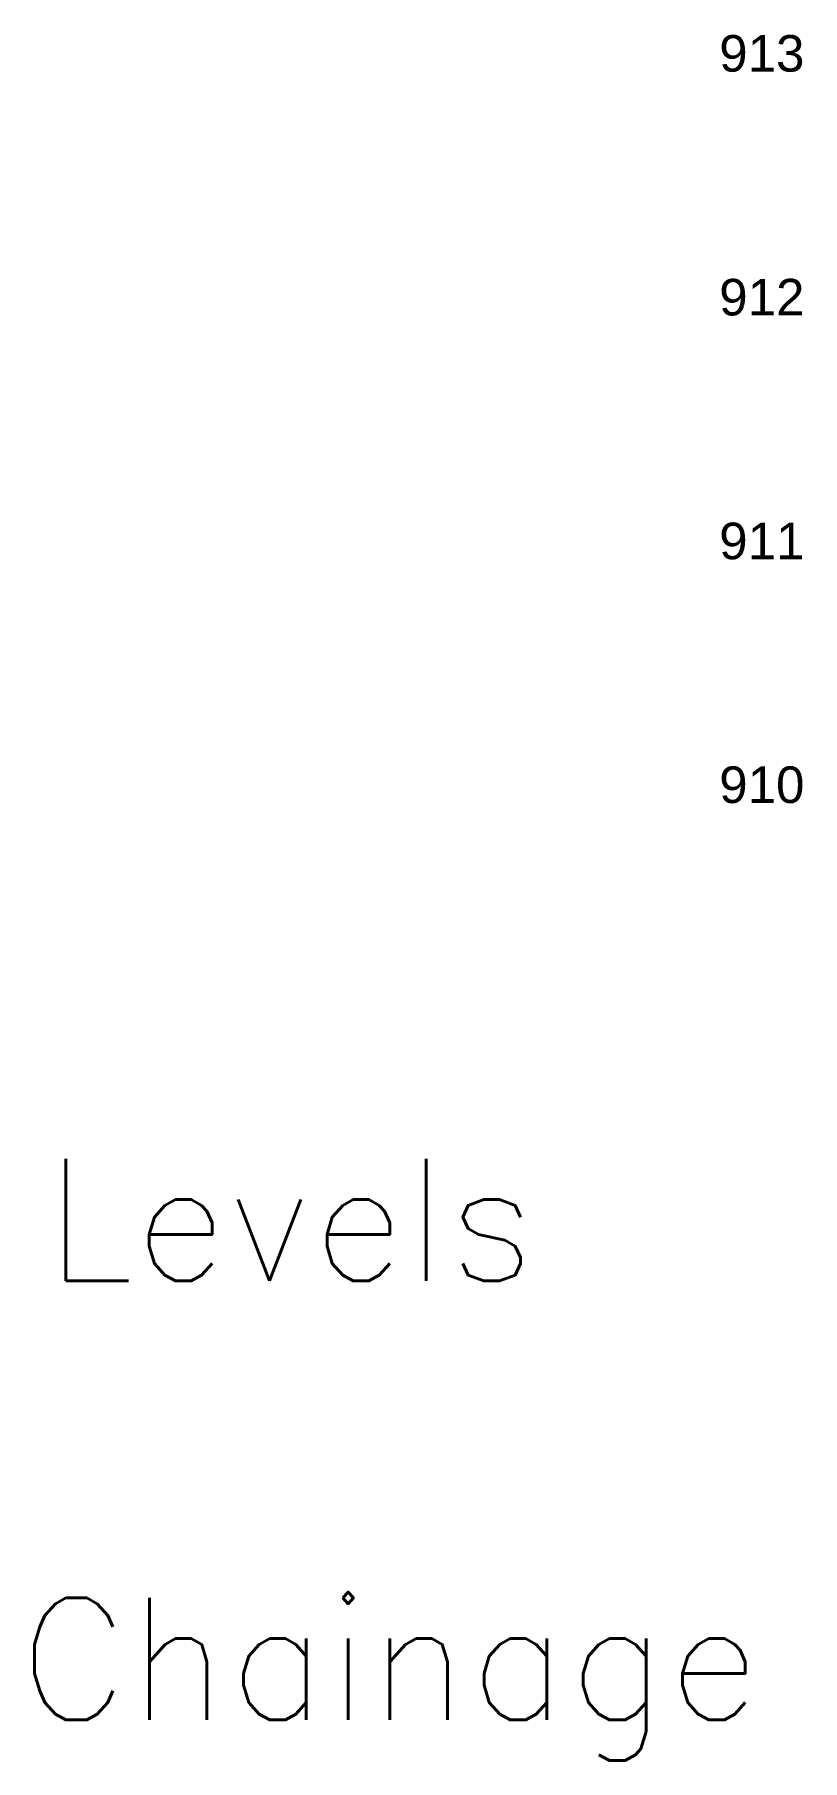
# Model space of a CAD drawing. Header units: millimetres. Extents: x 824502 to 1498685, y 1474633 to 1481826.
# Drawn here: x 1479006.7 to 1479038.2, y 1478914.5 to 1478985.3 of the extents above; entities that cross this region are included whole.
import ezdxf
from ezdxf.enums import TextEntityAlignment as Align

# ---------------------------------------------------------------- set-up
doc = ezdxf.new("R2010")
doc.units = ezdxf.units.MM
doc.layers.add('Chainage_TXT', color=7, linetype='Continuous')
doc.styles.add('ROMANS', font='romans.shx')
doc.styles.get("Standard").update_dxf_attribs({"font": 'arial.ttf'})

msp = doc.modelspace()

# ---------------------------------------------------------------- texts
for s, p in [('913', (1479038.3, 1478984.518)), ('912', (1479038.3, 1478974.518)), ('911', (1479038.3, 1478964.518)), ('910', (1479038.3, 1478954.518))]:
    msp.add_text(s, height=1.5).set_placement(p, align=Align.MIDDLE_RIGHT)
at = {"layer": 'Chainage_TXT', "color": 0, "char_height": 5, "attachment_point": 1, "style": 'ROMANS'}
for s, width, insert in [('Levels', 22.87257, (1479007.153, 1478939.166)), ('Chainage ', 19.53763, (1479006.09, 1478921.16))]:
    msp.add_mtext_dynamic_manual_height_columns(s, width=width, gutter_width=1, heights=[0], dxfattribs=dict(at, insert=insert))

doc.saveas('drawing.dxf')
